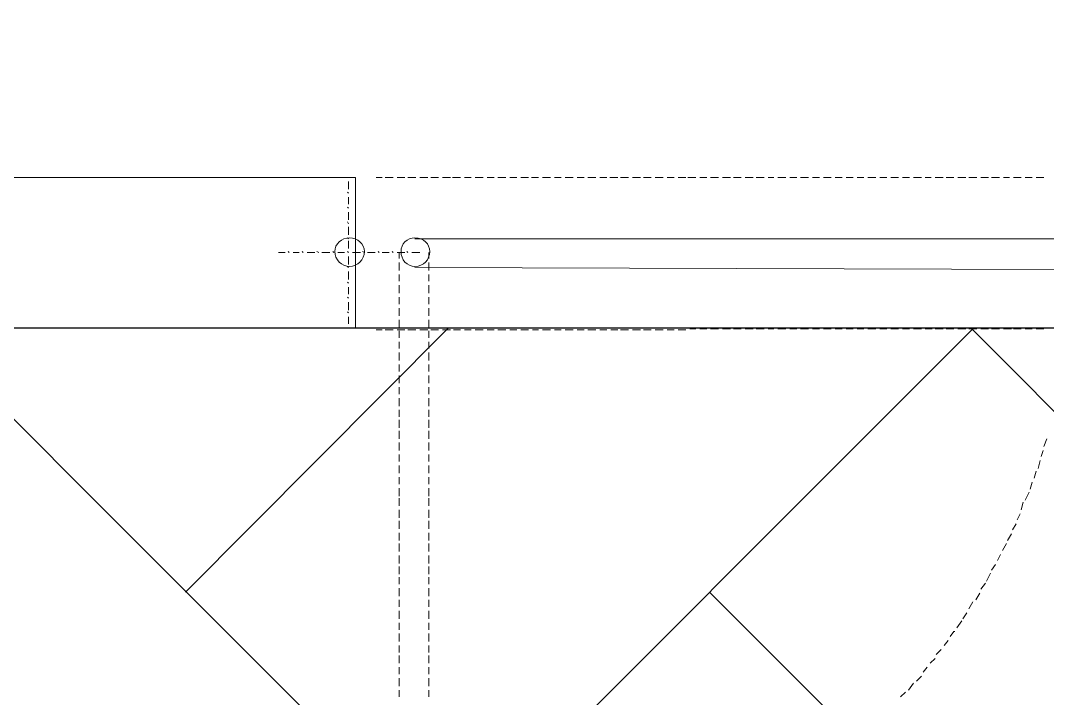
# Model space of a CAD drawing. Header units: millimetres. Extents: x 2928 to 3112, y 1220 to 1280.
# Drawn here: x 2954.259 to 2955.989, y 1239.436 to 1240.578 of the extents above; entities that cross this region are included whole.
import ezdxf

# ---------------------------------------------------------------- set-up
doc = ezdxf.new("R2010")
doc.units = ezdxf.units.MM

msp = doc.modelspace()

# ---------------------------------------------------------------- linework, layer by layer
at = {"color": 252, "linetype": 'Continuous', "lineweight": 13, "true_color": 0x989898}
msp.add_lwpolyline([(2982.2769, 1240.06027), (2940.24797, 1240.06027), (2940.24797, 1263.2906), (2982.2769, 1263.2906)], close=True, dxfattribs=at)
at = {"color": 7, "linetype": 'Continuous', "lineweight": 20, "true_color": 0x000007}
msp.add_lwpolyline([(2954.85818, 1263.03893), (2954.85818, 1263.2906), (2940.24797, 1263.2906), (2940.24797, 1240.06027), (2954.82318, 1240.06027), (2954.82318, 1240.31361), (2940.49964, 1240.31361), (2940.49964, 1263.03893)], close=True, dxfattribs=at)
at = {"color": 252, "linetype": 'Continuous', "lineweight": 13, "true_color": 0x989898}
for points in [[(2954.85818, 1240.31361), (2954.86818, 1240.31361), (2954.86818, 1240.31361)], [(2954.87318, 1240.31361), (2954.88651, 1240.31361), (2954.88651, 1240.31361)], [(2954.89318, 1240.31361), (2954.90651, 1240.31361), (2954.90651, 1240.31361)], [(2954.91151, 1240.31361), (2954.92484, 1240.31361), (2954.92484, 1240.31361)], [(2954.93151, 1240.31361), (2954.94485, 1240.31361), (2954.94485, 1240.31361)], [(2954.94985, 1240.31361), (2954.96318, 1240.31361), (2954.96318, 1240.31361)], [(2954.96985, 1240.31361), (2954.98318, 1240.31361), (2954.98318, 1240.31361)], [(2954.98651, 1240.31361), (2954.99985, 1240.31361), (2954.99985, 1240.31361)], [(2955.00651, 1240.31361), (2955.01818, 1240.31361), (2955.01818, 1240.31361)], [(2955.02485, 1240.31361), (2955.03818, 1240.31361), (2955.03818, 1240.31361)], [(2955.04485, 1240.31361), (2955.05651, 1240.31361), (2955.05651, 1240.31361)], [(2955.06318, 1240.31361), (2955.07651, 1240.31361), (2955.07651, 1240.31361)], [(2955.08318, 1240.31361), (2955.09485, 1240.31361), (2955.09485, 1240.31361)], [(2955.10151, 1240.31361), (2955.11485, 1240.31361), (2955.11485, 1240.31361)], [(2955.11985, 1240.31361), (2955.13151, 1240.31361), (2955.13151, 1240.31361)], [(2955.13818, 1240.31361), (2955.15151, 1240.31361), (2955.15151, 1240.31361)], [(2955.15818, 1240.31361), (2955.16985, 1240.31361), (2955.16985, 1240.31361)], [(2955.17652, 1240.31361), (2955.18985, 1240.31361), (2955.18985, 1240.31361)], [(2955.19652, 1240.31361), (2955.20818, 1240.31361), (2955.20818, 1240.31361)], [(2955.21485, 1240.31361), (2955.22818, 1240.31361), (2955.22818, 1240.31361)], [(2955.23485, 1240.31361), (2955.24652, 1240.31361), (2955.24652, 1240.31361)], [(2955.25152, 1240.31361), (2955.26485, 1240.31361), (2955.26485, 1240.31361)], [(2955.26985, 1240.31361), (2955.28318, 1240.31361), (2955.28318, 1240.31361)], [(2955.28985, 1240.31361), (2955.30318, 1240.31361), (2955.30318, 1240.31361)], [(2955.30818, 1240.31361), (2955.32152, 1240.31361), (2955.32152, 1240.31361)], [(2955.32818, 1240.31361), (2955.34152, 1240.31361), (2955.34152, 1240.31361)], [(2955.34818, 1240.31361), (2955.35985, 1240.31361), (2955.35985, 1240.31361)], [(2955.36652, 1240.31361), (2955.37985, 1240.31361), (2955.37985, 1240.31361)], [(2955.38318, 1240.31361), (2955.39652, 1240.31361), (2955.39652, 1240.31361)], [(2955.40319, 1240.31361), (2955.41485, 1240.31361), (2955.41485, 1240.31361)], [(2955.42152, 1240.31361), (2955.43485, 1240.31361), (2955.43485, 1240.31361)], [(2955.44152, 1240.31361), (2955.45485, 1240.31361), (2955.45485, 1240.31361)], [(2955.45985, 1240.31361), (2955.47319, 1240.31361), (2955.47319, 1240.31361)], [(2955.47985, 1240.31361), (2955.49319, 1240.31361), (2955.49319, 1240.31361)], [(2955.49819, 1240.31361), (2955.51152, 1240.31361), (2955.51152, 1240.31361)], [(2955.51819, 1240.31361), (2955.52819, 1240.31361), (2955.52819, 1240.31361)], [(2955.53485, 1240.31361), (2955.54819, 1240.31361), (2955.54819, 1240.31361)], [(2955.55485, 1240.31361), (2955.56652, 1240.31361), (2955.56652, 1240.31361)], [(2955.57319, 1240.31361), (2955.58652, 1240.31361), (2955.58652, 1240.31361)], [(2955.59319, 1240.31361), (2955.60485, 1240.31361), (2955.60485, 1240.31361)], [(2955.61152, 1240.31361), (2955.62485, 1240.31361), (2955.62485, 1240.31361)], [(2955.63152, 1240.31361), (2955.64319, 1240.31361), (2955.64319, 1240.31361)], [(2955.64986, 1240.31361), (2955.66152, 1240.31361), (2955.66152, 1240.31361)], [(2955.66819, 1240.31361), (2955.67986, 1240.31361), (2955.67986, 1240.31361)], [(2955.68652, 1240.31361), (2955.69986, 1240.31361), (2955.69986, 1240.31361)], [(2955.70652, 1240.31361), (2955.71819, 1240.31361), (2955.71819, 1240.31361)], [(2955.72486, 1240.31361), (2955.73819, 1240.31361), (2955.73819, 1240.31361)], [(2955.74486, 1240.31361), (2955.75652, 1240.31361), (2955.75652, 1240.31361)], [(2955.76319, 1240.31361), (2955.77652, 1240.31361), (2955.77652, 1240.31361)], [(2955.78319, 1240.31361), (2955.79319, 1240.31361), (2955.79319, 1240.31361)], [(2955.79986, 1240.31361), (2955.81319, 1240.31361), (2955.81319, 1240.31361)], [(2955.81819, 1240.31361), (2955.83152, 1240.31361), (2955.83152, 1240.31361)], [(2955.83819, 1240.31361), (2955.85152, 1240.31361), (2955.85152, 1240.31361)], [(2955.85652, 1240.31361), (2955.86986, 1240.31361), (2955.86986, 1240.31361)], [(2955.87653, 1240.31361), (2955.88986, 1240.31361), (2955.88986, 1240.31361)], [(2955.89486, 1240.31361), (2955.90819, 1240.31361), (2955.90819, 1240.31361)], [(2955.91486, 1240.31361), (2955.92486, 1240.31361), (2955.92486, 1240.31361)], [(2955.93153, 1240.31361), (2955.94486, 1240.31361), (2955.94486, 1240.31361)], [(2955.95153, 1240.31361), (2955.96319, 1240.31361), (2955.96319, 1240.31361)], [(2955.96986, 1240.31361), (2955.98319, 1240.31361), (2955.98319, 1240.31361)], [(2954.81151, 1240.29361), (2954.81151, 1240.30694), (2954.81151, 1240.30694)], [(2954.81151, 1240.28694), (2954.80984, 1240.28861), (2954.80984, 1240.28861)], [(2954.81151, 1240.26861), (2954.81151, 1240.28027), (2954.81151, 1240.28027)], [(2954.81151, 1240.26194), (2954.80984, 1240.26361), (2954.80984, 1240.26361)], [(2954.81151, 1240.24194), (2954.81151, 1240.25527), (2954.81151, 1240.25527)], [(2954.81151, 1240.23527), (2954.80984, 1240.23861), (2954.80984, 1240.23861)], [(2954.81151, 1240.21694), (2954.81151, 1240.23027), (2954.81151, 1240.23027)], [(2954.81151, 1240.21027), (2954.80984, 1240.21194), (2954.80984, 1240.21194)], [(2954.81151, 1240.19361), (2954.81151, 1240.20694), (2954.81151, 1240.20694)], [(2954.70484, 1240.18694), (2954.69317, 1240.18694), (2954.69317, 1240.18694)], [(2954.71151, 1240.18694), (2954.70984, 1240.18861), (2954.70984, 1240.18861)], [(2954.72818, 1240.18694), (2954.71818, 1240.18694), (2954.71818, 1240.18694)], [(2954.73484, 1240.18694), (2954.73318, 1240.18861), (2954.73318, 1240.18861)], [(2954.75484, 1240.18694), (2954.74151, 1240.18694), (2954.74151, 1240.18694)], [(2954.76151, 1240.18694), (2954.75818, 1240.18861), (2954.75818, 1240.18861)], [(2954.77984, 1240.18694), (2954.76651, 1240.18694), (2954.76651, 1240.18694)], [(2954.78651, 1240.18694), (2954.78484, 1240.18861), (2954.78484, 1240.18861)], [(2954.80484, 1240.18694), (2954.79318, 1240.18694), (2954.79318, 1240.18694)], [(2954.81151, 1240.18694), (2954.80984, 1240.18861), (2954.80984, 1240.18861)], [(2954.81151, 1240.18694), (2954.80984, 1240.18861), (2954.80984, 1240.18861)], [(2954.81151, 1240.16694), (2954.81151, 1240.18027), (2954.81151, 1240.18027)], [(2954.83151, 1240.18694), (2954.81818, 1240.18694), (2954.81818, 1240.18694)], [(2954.83818, 1240.18694), (2954.83484, 1240.18861), (2954.83484, 1240.18861)], [(2954.85651, 1240.18694), (2954.84318, 1240.18694), (2954.84318, 1240.18694)], [(2954.86318, 1240.18694), (2954.86151, 1240.18861), (2954.86151, 1240.18861)], [(2954.87984, 1240.18694), (2954.86818, 1240.18694), (2954.86818, 1240.18694)], [(2954.88651, 1240.18694), (2954.88484, 1240.18861), (2954.88484, 1240.18861)], [(2954.90651, 1240.18694), (2954.89318, 1240.18694), (2954.89318, 1240.18694)], [(2954.91151, 1240.18694), (2954.90984, 1240.18861), (2954.90984, 1240.18861)], [(2954.93151, 1240.18694), (2954.91818, 1240.18694), (2954.91818, 1240.18694)], [(2954.81151, 1240.16194), (2954.80984, 1240.16361), (2954.80984, 1240.16361)], [(2954.81151, 1240.14194), (2954.81151, 1240.15527), (2954.81151, 1240.15527)], [(2954.81151, 1240.13527), (2954.80984, 1240.13694), (2954.80984, 1240.13694)], [(2954.81151, 1240.11694), (2954.81151, 1240.12861), (2954.81151, 1240.12861)], [(2954.81151, 1240.11027), (2954.80984, 1240.11194), (2954.80984, 1240.11194)], [(2954.81151, 1240.09027), (2954.81151, 1240.1036), (2954.81151, 1240.1036)], [(2954.81151, 1240.08527), (2954.80984, 1240.08694), (2954.80984, 1240.08694)], [(2954.81151, 1240.06694), (2954.81151, 1240.0786), (2954.81151, 1240.0786)], [(2954.86818, 1240.05694), (2954.85818, 1240.05694), (2954.85818, 1240.05694)], [(2954.88651, 1240.05694), (2954.87318, 1240.05694), (2954.87318, 1240.05694)], [(2954.90651, 1240.05694), (2954.89318, 1240.05694), (2954.89318, 1240.05694)], [(2954.92484, 1240.05694), (2954.91151, 1240.05694), (2954.91151, 1240.05694)], [(2954.94485, 1240.05694), (2954.93151, 1240.05694), (2954.93151, 1240.05694)], [(2954.96318, 1240.05694), (2954.94985, 1240.05694), (2954.94985, 1240.05694)], [(2954.98318, 1240.05694), (2954.96985, 1240.05694), (2954.96985, 1240.05694)], [(2954.99985, 1240.05694), (2954.98818, 1240.05694), (2954.98818, 1240.05694)], [(2955.01818, 1240.05694), (2955.00651, 1240.05694), (2955.00651, 1240.05694)], [(2955.03818, 1240.05694), (2955.02485, 1240.05694), (2955.02485, 1240.05694)], [(2955.05651, 1240.05694), (2955.04485, 1240.05694), (2955.04485, 1240.05694)], [(2955.07651, 1240.05694), (2955.06318, 1240.05694), (2955.06318, 1240.05694)], [(2955.09485, 1240.05694), (2955.08318, 1240.05694), (2955.08318, 1240.05694)], [(2955.11485, 1240.05694), (2955.10151, 1240.05694), (2955.10151, 1240.05694)], [(2955.13151, 1240.05694), (2955.12151, 1240.05694), (2955.12151, 1240.05694)], [(2955.15151, 1240.05694), (2955.13818, 1240.05694), (2955.13818, 1240.05694)], [(2955.16985, 1240.05694), (2955.15818, 1240.05694), (2955.15818, 1240.05694)], [(2955.18985, 1240.05694), (2955.17652, 1240.05694), (2955.17652, 1240.05694)], [(2955.20818, 1240.05694), (2955.19652, 1240.05694), (2955.19652, 1240.05694)], [(2955.22818, 1240.05694), (2955.21485, 1240.05694), (2955.21485, 1240.05694)], [(2955.24652, 1240.05694), (2955.23485, 1240.05694), (2955.23485, 1240.05694)], [(2955.26485, 1240.05694), (2955.25318, 1240.05694), (2955.25318, 1240.05694)], [(2955.28318, 1240.05694), (2955.26985, 1240.05694), (2955.26985, 1240.05694)], [(2955.30318, 1240.05694), (2955.28985, 1240.05694), (2955.28985, 1240.05694)], [(2955.32152, 1240.05694), (2955.30818, 1240.05694), (2955.30818, 1240.05694)], [(2955.34152, 1240.05694), (2955.32818, 1240.05694), (2955.32818, 1240.05694)], [(2955.35985, 1240.05694), (2955.34818, 1240.05694), (2955.34818, 1240.05694)], [(2955.37985, 1240.05694), (2955.36652, 1240.05694), (2955.36652, 1240.05694)], [(2955.39652, 1240.0586), (2955.38652, 1240.0586), (2955.38652, 1240.0586)], [(2955.41485, 1240.0586), (2955.40319, 1240.0586), (2955.40319, 1240.0586)], [(2955.43485, 1240.0586), (2955.42152, 1240.0586), (2955.42152, 1240.0586)], [(2955.45485, 1240.0586), (2955.44152, 1240.0586), (2955.44152, 1240.0586)], [(2955.47319, 1240.0586), (2955.45985, 1240.0586), (2955.45985, 1240.0586)], [(2955.49319, 1240.0586), (2955.47985, 1240.0586), (2955.47985, 1240.0586)], [(2955.51152, 1240.0586), (2955.49819, 1240.0586), (2955.49819, 1240.0586)], [(2955.52819, 1240.0586), (2955.51819, 1240.0586), (2955.51819, 1240.0586)], [(2955.54819, 1240.0586), (2955.53485, 1240.0586), (2955.53485, 1240.0586)], [(2955.56652, 1240.0586), (2955.55485, 1240.0586), (2955.55485, 1240.0586)], [(2955.58652, 1240.0586), (2955.57319, 1240.0586), (2955.57319, 1240.0586)], [(2955.60485, 1240.0586), (2955.59319, 1240.0586), (2955.59319, 1240.0586)], [(2955.62485, 1240.0586), (2955.61152, 1240.0586), (2955.61152, 1240.0586)], [(2955.64319, 1240.0586), (2955.63152, 1240.0586), (2955.63152, 1240.0586)], [(2955.66152, 1240.0586), (2955.64986, 1240.0586), (2955.64986, 1240.0586)], [(2955.67986, 1240.0586), (2955.66819, 1240.0586), (2955.66819, 1240.0586)], [(2955.69986, 1240.0586), (2955.68652, 1240.0586), (2955.68652, 1240.0586)], [(2955.71819, 1240.0586), (2955.70652, 1240.0586), (2955.70652, 1240.0586)], [(2955.73819, 1240.0586), (2955.72486, 1240.0586), (2955.72486, 1240.0586)], [(2955.75652, 1240.0586), (2955.74486, 1240.0586), (2955.74486, 1240.0586)], [(2955.77652, 1240.0586), (2955.76319, 1240.0586), (2955.76319, 1240.0586)], [(2955.79486, 1240.0586), (2955.78319, 1240.0586), (2955.78319, 1240.0586)], [(2955.81319, 1240.0586), (2955.79986, 1240.0586), (2955.79986, 1240.0586)], [(2955.83152, 1240.0586), (2955.81819, 1240.0586), (2955.81819, 1240.0586)], [(2955.85152, 1240.0586), (2955.83819, 1240.0586), (2955.83819, 1240.0586)], [(2955.86986, 1240.0586), (2955.85652, 1240.0586), (2955.85652, 1240.0586)], [(2955.88986, 1240.0586), (2955.87653, 1240.0586), (2955.87653, 1240.0586)], [(2955.90819, 1240.0586), (2955.89486, 1240.0586), (2955.89486, 1240.0586)], [(2955.92819, 1240.0586), (2955.91486, 1240.0586), (2955.91486, 1240.0586)], [(2955.94486, 1240.0586), (2955.93153, 1240.0586), (2955.93153, 1240.0586)], [(2955.96319, 1240.0586), (2955.95153, 1240.0586), (2955.95153, 1240.0586)], [(2955.98319, 1240.0586), (2955.96986, 1240.0586), (2955.96986, 1240.0586)], [(2955.98319, 1239.86027), (2955.98819, 1239.8736), (2955.98819, 1239.8736)], [(2955.97819, 1239.8436), (2955.98153, 1239.8536), (2955.98153, 1239.8536)], [(2955.97319, 1239.8236), (2955.97653, 1239.83693), (2955.97653, 1239.83693)], [(2955.96653, 1239.80693), (2955.96986, 1239.8186), (2955.96986, 1239.8186)], [(2955.95986, 1239.7886), (2955.96319, 1239.80027), (2955.96319, 1239.80027)], [(2955.95153, 1239.77027), (2955.95819, 1239.7836), (2955.95819, 1239.7836)], [(2955.94486, 1239.7536), (2955.94819, 1239.76693), (2955.94819, 1239.76693)], [(2955.93819, 1239.73693), (2955.94319, 1239.74693), (2955.94319, 1239.74693)], [(2955.92986, 1239.72027), (2955.93653, 1239.73027), (2955.93653, 1239.73027)], [(2955.92153, 1239.70193), (2955.92819, 1239.7136), (2955.92819, 1239.7136)], [(2955.91319, 1239.68527), (2955.91986, 1239.69693), (2955.91986, 1239.69693)], [(2955.90486, 1239.6686), (2955.90986, 1239.6786), (2955.90986, 1239.6786)], [(2955.89486, 1239.65193), (2955.90153, 1239.66193), (2955.90153, 1239.66193)], [(2955.88653, 1239.6336), (2955.89319, 1239.64693), (2955.89319, 1239.64693)], [(2955.87653, 1239.62026), (2955.88486, 1239.63026), (2955.88486, 1239.63026)], [(2955.86819, 1239.60193), (2955.87486, 1239.6136), (2955.87486, 1239.6136)], [(2955.85652, 1239.58693), (2955.86319, 1239.5986), (2955.86319, 1239.5986)], [(2955.84652, 1239.57026), (2955.85319, 1239.58026), (2955.85319, 1239.58026)], [(2955.83652, 1239.55526), (2955.84486, 1239.56693), (2955.84486, 1239.56693)], [(2955.82486, 1239.54026), (2955.83152, 1239.5486), (2955.83319, 1239.5486)], [(2955.80152, 1239.51026), (2955.80986, 1239.5186), (2955.80986, 1239.5186)], [(2955.81486, 1239.52526), (2955.82152, 1239.5336), (2955.82152, 1239.5336)], [(2955.79152, 1239.49526), (2955.79986, 1239.5036), (2955.79986, 1239.5036)], [(2955.77986, 1239.48026), (2955.78652, 1239.4886), (2955.78652, 1239.4886)], [(2955.76819, 1239.46526), (2955.77486, 1239.47193), (2955.77652, 1239.4736)], [(2955.75486, 1239.45026), (2955.76319, 1239.46193), (2955.76319, 1239.46193)], [(2955.74152, 1239.4386), (2955.74986, 1239.44693), (2955.74986, 1239.44693)]]:
    msp.add_lwpolyline(points, dxfattribs=at)
at = {"color": 7, "linetype": 'Continuous', "lineweight": 5, "true_color": 0x000007}
for points in [[(2954.92318, 1240.21027), (2956.00819, 1240.21027), (2956.00819, 1240.21027)], [(2954.89651, 1240.18694), (2954.89651, 1240.17694), (2954.89651, 1240.17694)], [(2954.94651, 1240.17694), (2954.94651, 1240.18694), (2954.94651, 1240.18694)], [(2954.89651, 1240.17027), (2954.89651, 1240.15694), (2954.89651, 1240.15694)], [(2956.00819, 1240.15861), (2954.92318, 1240.16194), (2954.92318, 1240.16194)], [(2954.94651, 1240.15694), (2954.94651, 1240.17027), (2954.94651, 1240.17027)], [(2954.89651, 1240.15027), (2954.89651, 1240.13861), (2954.89651, 1240.13861)], [(2954.94651, 1240.13861), (2954.94651, 1240.15027), (2954.94651, 1240.15027)], [(2954.89651, 1240.13194), (2954.89651, 1240.1186), (2954.89651, 1240.1186)], [(2954.94651, 1240.1186), (2954.94651, 1240.13194), (2954.94651, 1240.13194)], [(2954.89651, 1240.11194), (2954.89651, 1240.10027), (2954.89651, 1240.10027)], [(2954.94651, 1240.10027), (2954.94651, 1240.11194), (2954.94651, 1240.11194)], [(2954.89651, 1240.0936), (2954.89651, 1240.08027), (2954.89651, 1240.08027)], [(2954.94651, 1240.08027), (2954.94651, 1240.0936), (2954.94651, 1240.0936)], [(2954.89651, 1240.0736), (2954.89651, 1240.06027), (2954.89651, 1240.06027)], [(2954.94651, 1240.06027), (2954.94651, 1240.0736), (2954.94651, 1240.0736)], [(2954.89651, 1240.05527), (2954.89651, 1240.0436), (2954.89651, 1240.0436)], [(2954.94651, 1240.0436), (2954.94651, 1240.05527), (2954.94651, 1240.05527)], [(2954.89651, 1240.03694), (2954.89651, 1240.02527), (2954.89651, 1240.02527)], [(2954.94651, 1240.02527), (2954.94651, 1240.03694), (2954.94651, 1240.03694)], [(2954.89651, 1240.0186), (2954.89651, 1240.00527), (2954.89651, 1240.00527)], [(2954.94651, 1240.00527), (2954.94651, 1240.0186), (2954.94651, 1240.0186)], [(2954.89651, 1239.9986), (2954.89651, 1239.98694), (2954.89651, 1239.98694)], [(2954.94651, 1239.98694), (2954.94651, 1239.9986), (2954.94651, 1239.9986)], [(2954.89651, 1239.98027), (2954.89651, 1239.96694), (2954.89651, 1239.96694)], [(2954.94651, 1239.96694), (2954.94651, 1239.98027), (2954.94651, 1239.98027)], [(2954.89651, 1239.96027), (2954.89651, 1239.9486), (2954.89651, 1239.9486)], [(2954.94651, 1239.9486), (2954.94651, 1239.96027), (2954.94651, 1239.96027)], [(2954.89651, 1239.94194), (2954.89651, 1239.9286), (2954.89651, 1239.9286)], [(2954.94651, 1239.9286), (2954.94651, 1239.94194), (2954.94651, 1239.94194)], [(2954.89651, 1239.92194), (2954.89651, 1239.91027), (2954.89651, 1239.91027)], [(2954.94651, 1239.91027), (2954.94651, 1239.92194), (2954.94651, 1239.92194)], [(2954.89651, 1239.90527), (2954.89651, 1239.89193), (2954.89651, 1239.89193)], [(2954.94651, 1239.89193), (2954.94651, 1239.90527), (2954.94651, 1239.90527)], [(2954.89651, 1239.88693), (2954.89651, 1239.8736), (2954.89651, 1239.8736)], [(2954.94651, 1239.8736), (2954.94651, 1239.88693), (2954.94651, 1239.88693)], [(2954.89651, 1239.86693), (2954.89651, 1239.8536), (2954.89651, 1239.8536)], [(2954.94651, 1239.8536), (2954.94651, 1239.86693), (2954.94651, 1239.86693)], [(2954.89651, 1239.84693), (2954.89651, 1239.83527), (2954.89651, 1239.83527)], [(2954.94651, 1239.83527), (2954.94651, 1239.84693), (2954.94651, 1239.84693)], [(2954.89651, 1239.8286), (2954.89651, 1239.81527), (2954.89651, 1239.81527)], [(2954.94651, 1239.81527), (2954.94651, 1239.8286), (2954.94651, 1239.8286)], [(2954.89651, 1239.8086), (2954.89651, 1239.79693), (2954.89651, 1239.79693)], [(2954.94651, 1239.79693), (2954.94651, 1239.8086), (2954.94651, 1239.8086)], [(2954.89651, 1239.79027), (2954.89651, 1239.77693), (2954.89651, 1239.77693)], [(2954.94651, 1239.77693), (2954.94651, 1239.79027), (2954.94651, 1239.79027)], [(2954.89651, 1239.7736), (2954.89651, 1239.76027), (2954.89651, 1239.76027)], [(2954.94651, 1239.76027), (2954.94651, 1239.7736), (2954.94651, 1239.7736)], [(2954.89651, 1239.7536), (2954.89651, 1239.74027), (2954.89651, 1239.74027)], [(2954.94651, 1239.74027), (2954.94651, 1239.7536), (2954.94651, 1239.7536)], [(2954.89651, 1239.73527), (2954.89651, 1239.72193), (2954.89651, 1239.72193)], [(2954.94651, 1239.72193), (2954.94651, 1239.73527), (2954.94651, 1239.73527)], [(2954.89651, 1239.71527), (2954.89651, 1239.70193), (2954.89651, 1239.70193)], [(2954.94651, 1239.70193), (2954.94651, 1239.71527), (2954.94651, 1239.71527)], [(2954.89651, 1239.69693), (2954.89651, 1239.6836), (2954.89651, 1239.6836)], [(2954.94651, 1239.6836), (2954.94651, 1239.69693), (2954.94651, 1239.69693)], [(2954.89651, 1239.67693), (2954.89651, 1239.6636), (2954.89651, 1239.6636)], [(2954.94651, 1239.6636), (2954.94651, 1239.67693), (2954.94651, 1239.67693)], [(2954.89651, 1239.6586), (2954.89651, 1239.64526), (2954.89651, 1239.64526)], [(2954.94651, 1239.64526), (2954.94651, 1239.6586), (2954.94651, 1239.6586)], [(2954.89651, 1239.64026), (2954.89651, 1239.6286), (2954.89651, 1239.6286)], [(2954.94651, 1239.6286), (2954.94651, 1239.64026), (2954.94651, 1239.64026)], [(2954.89651, 1239.62193), (2954.89651, 1239.6086), (2954.89651, 1239.6086)], [(2954.94651, 1239.6086), (2954.94651, 1239.62193), (2954.94651, 1239.62193)], [(2954.89651, 1239.60193), (2954.89651, 1239.59026), (2954.89651, 1239.59026)], [(2954.94651, 1239.59026), (2954.94651, 1239.60193), (2954.94651, 1239.60193)], [(2954.89651, 1239.5836), (2954.89651, 1239.57026), (2954.89651, 1239.57026)], [(2954.94651, 1239.57026), (2954.94651, 1239.5836), (2954.94651, 1239.5836)], [(2954.89651, 1239.5636), (2954.89651, 1239.55193), (2954.89651, 1239.55193)], [(2954.94651, 1239.55193), (2954.94651, 1239.5636), (2954.94651, 1239.5636)], [(2954.89651, 1239.54526), (2954.89651, 1239.53193), (2954.89651, 1239.53193)], [(2954.94651, 1239.53193), (2954.94651, 1239.54526), (2954.94651, 1239.54526)], [(2954.89651, 1239.52526), (2954.89651, 1239.5136), (2954.89651, 1239.5136)], [(2954.94651, 1239.5136), (2954.94651, 1239.52526), (2954.94651, 1239.52526)], [(2954.89651, 1239.5086), (2954.89651, 1239.49526), (2954.89651, 1239.49526)], [(2954.94651, 1239.49526), (2954.94651, 1239.5086), (2954.94651, 1239.5086)], [(2954.89651, 1239.4886), (2954.89651, 1239.47693), (2954.89651, 1239.47693)], [(2954.94651, 1239.47693), (2954.94651, 1239.4886), (2954.94651, 1239.4886)], [(2954.89651, 1239.47026), (2954.89651, 1239.45693), (2954.89651, 1239.45693)], [(2954.94651, 1239.45693), (2954.94651, 1239.47026), (2954.94651, 1239.47026)], [(2954.89651, 1239.45026), (2954.89651, 1239.4386), (2954.89651, 1239.4386)], [(2954.94651, 1239.4386), (2954.94651, 1239.45026), (2954.94651, 1239.45026)]]:
    msp.add_lwpolyline(points, dxfattribs=at)
at = {"color": 253, "linetype": 'Continuous', "lineweight": -2, "true_color": 0x9a9a9a}
msp.add_lwpolyline([(2946.32139, 1240.06027), (2986.86863, 1240.06027), (2986.86863, 1240.06027)], dxfattribs=at)
at = {"color": 9, "linetype": 'Continuous', "lineweight": 13, "true_color": 0xbababa}
for points in [[(2954.97485, 1239.17859), (2954.09317, 1240.06027), (2954.09317, 1240.06027)], [(2954.53651, 1239.61526), (2954.97985, 1240.06027), (2954.97985, 1240.06027)], [(2954.97818, 1240.05694), (2954.97651, 1240.06027), (2954.97651, 1240.06027)], [(2954.98318, 1239.17859), (2955.86153, 1240.05694), (2955.86153, 1240.05694)], [(2956.73987, 1239.17859), (2955.85986, 1240.06027), (2955.85986, 1240.06027)], [(2955.85652, 1239.17859), (2955.41985, 1239.61526), (2955.41985, 1239.61526)]]:
    msp.add_lwpolyline(points, dxfattribs=at)
at = {"color": 7, "linetype": 'Continuous', "lineweight": 20, "true_color": 0x000007}
msp.add_open_spline([(2954.83818, 1240.18861), (2954.83818, 1240.20194), (2954.82651, 1240.21194), (2954.81318, 1240.21194), (2954.81318, 1240.21194), (2954.79984, 1240.21194), (2954.78818, 1240.20194), (2954.78818, 1240.18861), (2954.78818, 1240.18861), (2954.78818, 1240.17527), (2954.79984, 1240.16361), (2954.81318, 1240.16361), (2954.81318, 1240.16361), (2954.82651, 1240.16361), (2954.83818, 1240.17527), (2954.83818, 1240.18861)], degree=3, knots=[0, 0, 0, 0, 0.0625, 0.0625, 0.0625, 0.0625, 0.125, 0.125, 0.125, 0.125, 0.1875, 0.1875, 0.1875, 0.1875, 1, 1, 1, 1], dxfattribs=at)
at = {"color": 7, "linetype": 'Continuous', "lineweight": 5, "true_color": 0x000007}
msp.add_open_spline([(2954.94818, 1240.18861), (2954.94818, 1240.20194), (2954.93818, 1240.21194), (2954.92318, 1240.21194), (2954.92318, 1240.21194), (2954.90984, 1240.21194), (2954.89984, 1240.20194), (2954.89984, 1240.18861), (2954.89984, 1240.18861), (2954.89984, 1240.17527), (2954.90984, 1240.16361), (2954.92318, 1240.16361), (2954.92318, 1240.16361), (2954.93818, 1240.16361), (2954.94818, 1240.17527), (2954.94818, 1240.18861)], degree=3, knots=[0, 0, 0, 0, 0.0625, 0.0625, 0.0625, 0.0625, 0.125, 0.125, 0.125, 0.125, 0.1875, 0.1875, 0.1875, 0.1875, 1, 1, 1, 1], dxfattribs=at)
msp.add_open_spline([(2954.94818, 1240.18861), (2954.94818, 1240.20194), (2954.93818, 1240.21194), (2954.92318, 1240.21194), (2954.92318, 1240.21194), (2954.90984, 1240.21194), (2954.89984, 1240.20194), (2954.89984, 1240.18861), (2954.89984, 1240.18861), (2954.89984, 1240.17527), (2954.90984, 1240.16361), (2954.92318, 1240.16361), (2954.92318, 1240.16361), (2954.93818, 1240.16361), (2954.94818, 1240.17527), (2954.94818, 1240.18861)], degree=3, knots=[0, 0, 0, 0, 0.0625, 0.0625, 0.0625, 0.0625, 0.125, 0.125, 0.125, 0.125, 0.1875, 0.1875, 0.1875, 0.1875, 1, 1, 1, 1], dxfattribs=at)

doc.saveas('drawing.dxf')
